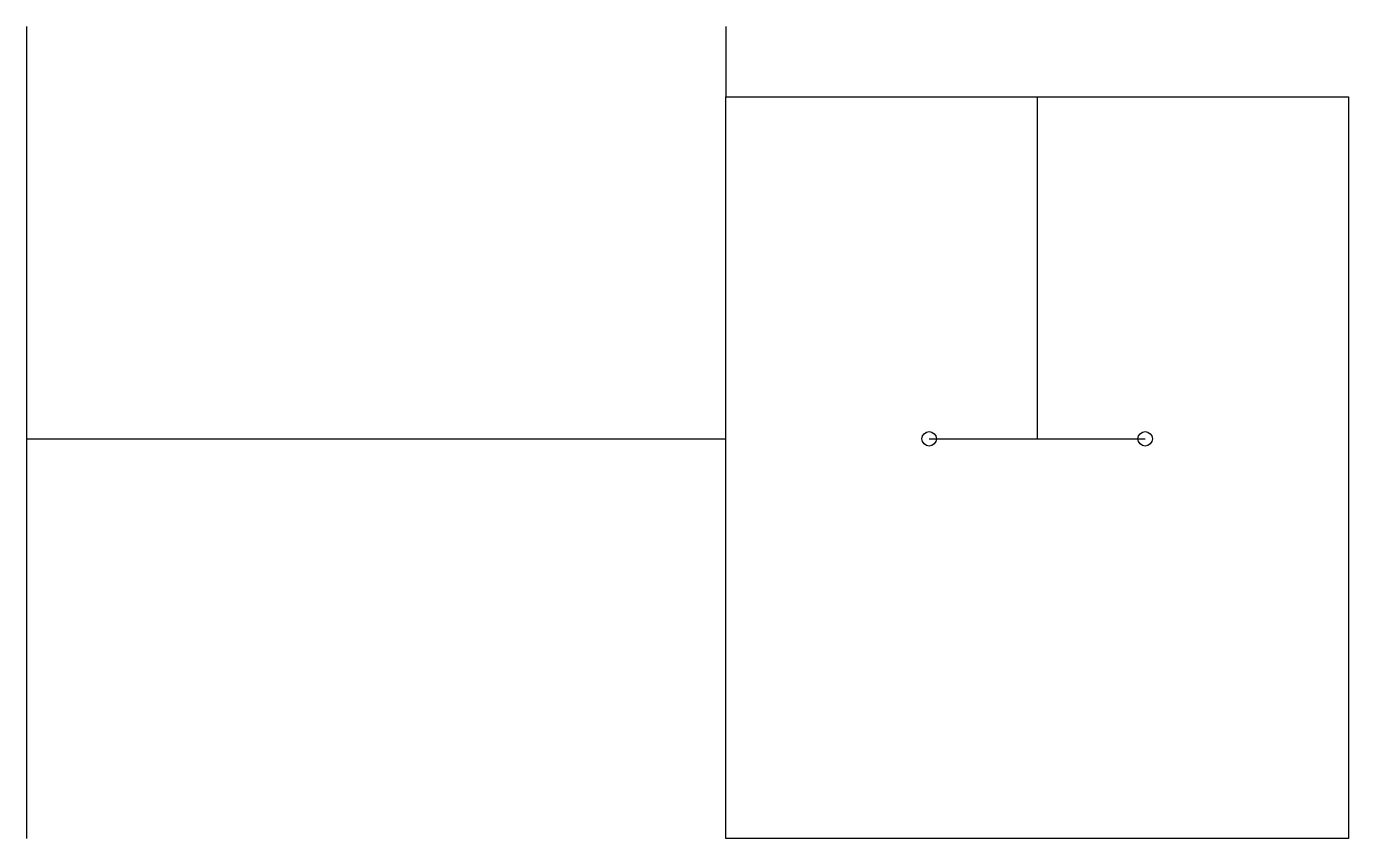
# Model space of a CAD drawing. Header units: millimetres. Extents: x 0 to 734, y -766 to -315.
import ezdxf

# ---------------------------------------------------------------- set-up
doc = ezdxf.new("R2010")
doc.units = ezdxf.units.MM
doc.layers.get('0').update_dxf_attribs({"linetype": 'CONTINUOUS'})

msp = doc.modelspace()

# ---------------------------------------------------------------- linework, layer by layer
for p, q in [((0, -315), (0, -354)), ((388.5, -315), (388.5, -354)), ((0, -354), (0, -766)), ((388.5, -766), (388.5, -354)), ((388.5, -354), (734.5, -354)), ((561.5, -354), (561.5, -544)), ((734.5, -354), (734.5, -766)), ((0, -544), (388.5, -544)), ((501.5, -544), (621.5, -544)), ((734.5, -766), (388.5, -766))]:
    msp.add_line(p, q)
for centre in [(501.5, -544), (621.5, -544)]:
    msp.add_circle(centre, 4)

doc.saveas('drawing.dxf')
